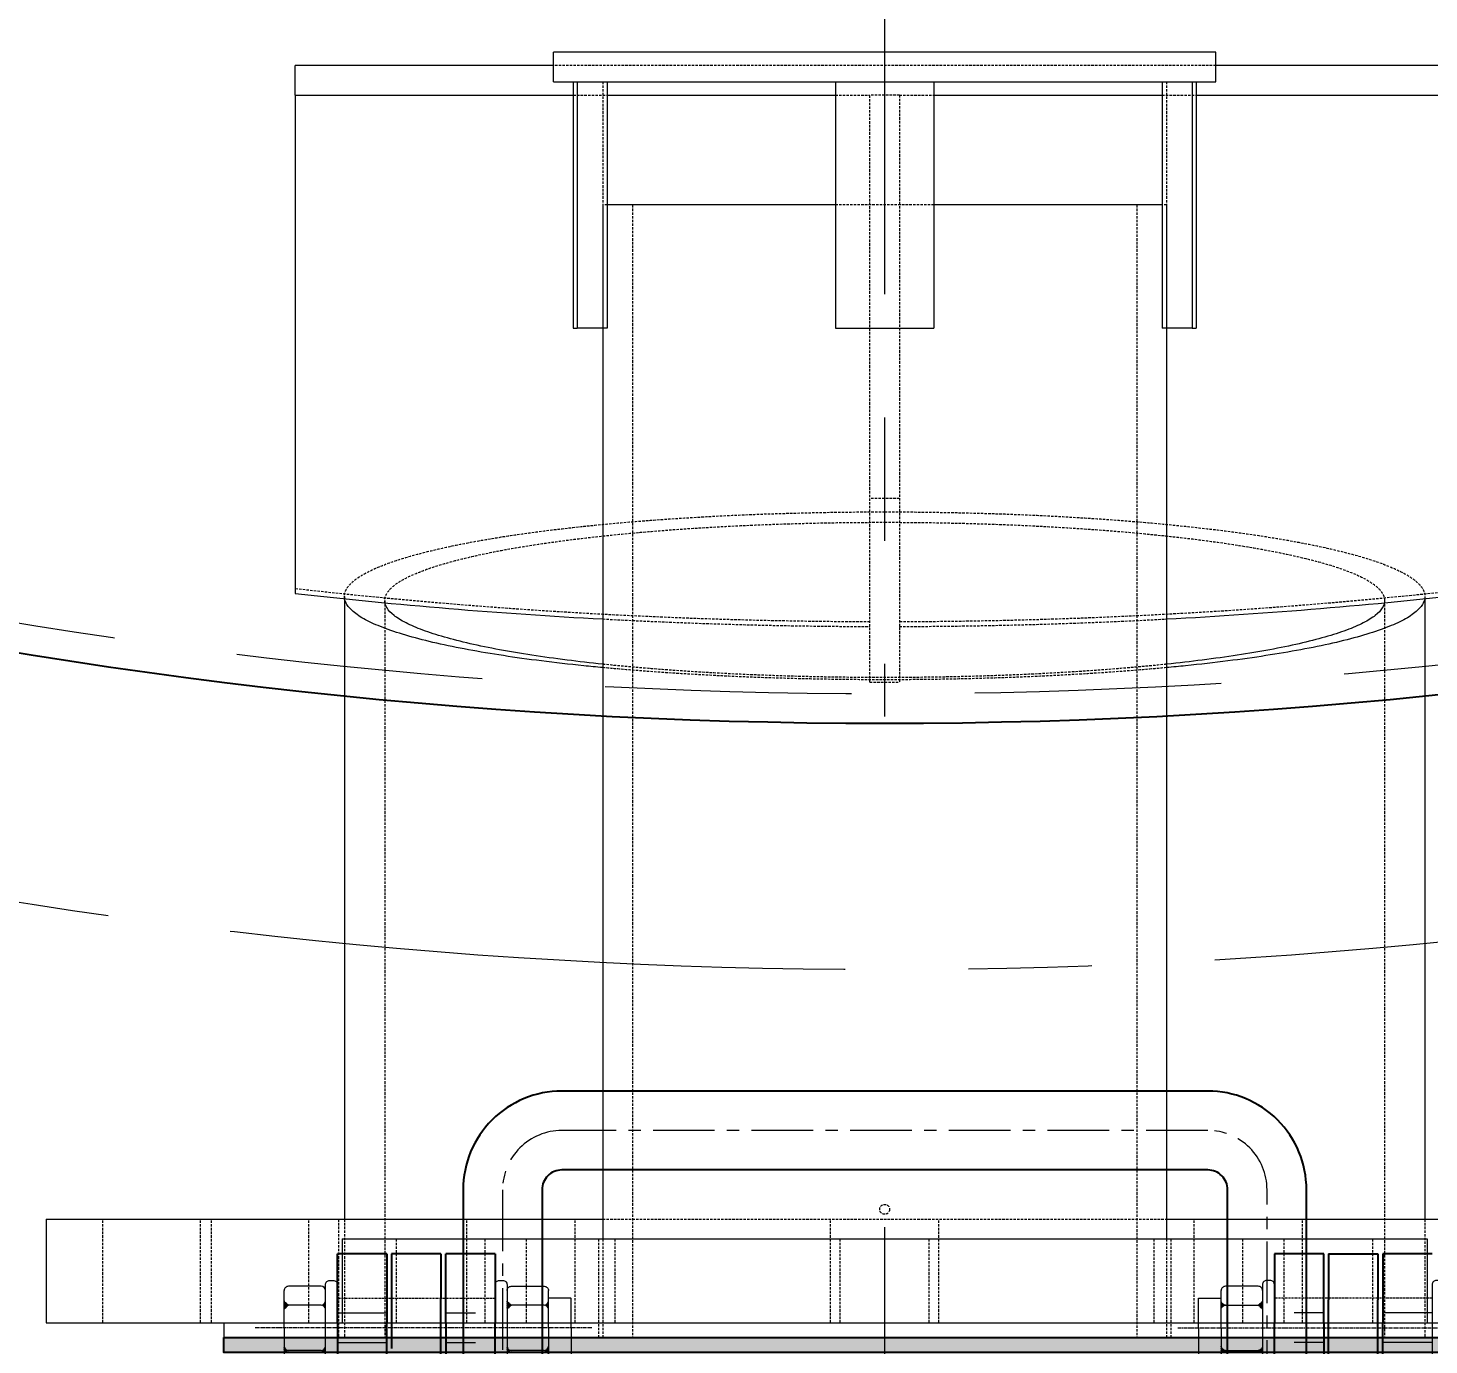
# Model space of a CAD drawing. Header units: millimetres. Extents: x -46397 to 283259, y -8690 to 23983.
# Drawn here: x -34517.1 to -34233, y 3790.8 to 4057.9 of the extents above; entities that cross this region are included whole.
import ezdxf

# ---------------------------------------------------------------- set-up
doc = ezdxf.new("R2010")
doc.units = ezdxf.units.MM
for name, pattern in [('CENTER', [2, 1.25, -0.25, 0.25, -0.25]), ('CENTER2', [1.125, 0.75, -0.125, 0.125, -0.125]), ('HIDDEN2', [0.1875, 0.125, -0.0625]), ('HIDDENX2', [0.75, 0.5, -0.25])]:
    doc.linetypes.add(name, pattern=pattern)
doc.layers.get('Defpoints').update_dxf_attribs({"lineweight": 0})
for name, color, linetype, lineweight in [('AM_8', 1, 'Continuous', 25), ('BOLTS', 7, 'Continuous', 9), ('DUONGCHINH', 7, 'Continuous', 25), ('DUONGTAM', 1, 'CENTER', 0), ('mDƯỜNG TÂM', 8, 'CENTER', 0), ('PHANTOM 2', 8, 'Continuous', 0)]:
    doc.layers.add(name, color=color, linetype=linetype, lineweight=lineweight)
doc.styles.add('GHI CHÚ 1', font='isocp_IV25.ttf', dxfattribs={"width": 0.8})
doc.dimstyles.new('1-30SCALE', dxfattribs={"dimtxt": 75, "dimasz": 75, "dimexe": 37.5, "dimexo": 30, "dimgap": 30, "dimtad": 1, "dimtoh": 1, "dimdec": 0, "dimdsep": 46, "dimtxsty": 'GHI CHÚ 1', "dimcen": 0.09, "dimclrd": 256, "dimclre": 256, "dimclrt": 2, "dimadec": 0, "dimazin": 0, "dimtfac": 1, "dimtdec": 0, "dimtofl": 0, "dimtmove": 0, "dimatfit": 3, "dimfxl": 1, "dimlwd": 0, "dimlwe": 0, "dimarcsym": 0})
pattern_1 = [(165, (-2929.86261, 4673.71054), (-0.028470095, -0.1062518409), [])]
pattern_2 = [(195, (-2929.86261, -4686.91054), (-0.028470095, 0.1062518409), [])]
pattern_3 = [(15, (2929.86261, 4673.71054), (0.028470095, -0.1062518409), [])]
pattern_4 = [(345, (2929.86261, -4686.91054), (0.028470095, 0.1062518409), [])]

# ---------------------------------------------------------------- blocks, each defined once
blk = doc.blocks.new('A$C3d023de0')
at = {"color": 3, "linetype": 'HIDDENX2', "lineweight": 0, "ltscale": 100}
blk.add_lwpolyline([(-600, 454.61), (-600, 404.6, 0.284518), (-488.32, 221.3, 0.238987), (488.32, 221.3, 0.284518), (600, 404.6), (600, 454.61)], format="xyb", dxfattribs=at)
at = {"layer": 'DUONGCHINH', "color": 2, "ltscale": 10}
blk.add_lwpolyline([(-606, 454.61), (-606, 404.62, 0.28449), (-491.03, 215.95, 0.238987), (491.03, 215.95, 0.28449), (606, 404.62), (606, 454.61)], format="xyb", close=True, dxfattribs=at)
at = {"layer": 'DUONGTAM', "ltscale": 100}
blk.add_line((0, 2310.63), (0, 100), dxfattribs=at)
blk = doc.blocks.new('*U93')
at = {"layer": 'BOLTS'}
h = blk.add_hatch(dxfattribs=at)
h.set_pattern_fill('ANSI31', color=8, scale=0.88, angle=30, style=0)
h.set_pattern_definition([(195, (-2929.86261, -4641.71054), (-0.028470095, 0.1062518409), [])])
edge = h.paths.add_edge_path()
edge.add_line((-4.59, 42.03), (-4.6, 42.03))
edge.add_ellipse((-5.45, 41.94), major_axis=(-0.608, -0.608), ratio=1, start_angle=141.1342, end_angle=215.0819)
edge.add_line((-5.3, 42.79), (-5.3, 42.8))
edge.add_line((-5.3, 42.8), (-3.85, 42.8))
edge.add_line((-3.85, 42.8), (-3.85, 42.79))
edge.add_ellipse((-3.73, 41.94), major_axis=(-0.608, -0.608), ratio=1, start_angle=232.9978, end_angle=308.8658)
h = blk.add_hatch(dxfattribs=at)
h.set_pattern_fill('ANSI31', color=8, scale=0.88, angle=30, style=0)
h.set_pattern_definition([(345, (2929.86261, -4641.71054), (0.028470095, 0.1062518409), [])])
edge = h.paths.add_edge_path()
edge.add_line((4.59, 42.03), (4.6, 42.03))
edge.add_ellipse((5.45, 41.94), major_axis=(0.608, -0.608), ratio=1, start_angle=144.9181, end_angle=218.8658, ccw=False)
edge.add_line((5.3, 42.79), (5.3, 42.8))
edge.add_line((5.3, 42.8), (3.85, 42.8))
edge.add_line((3.85, 42.8), (3.85, 42.79))
edge.add_ellipse((3.73, 41.94), major_axis=(0.608, -0.608), ratio=1, start_angle=51.1342, end_angle=127.0022, ccw=False)
h = blk.add_hatch(dxfattribs=at)
h.set_pattern_fill('ANSI31', color=8, scale=0.88, angle=30, style=0)
h.set_pattern_definition([(165, (-2929.86261, 4718.91054), (-0.028470095, -0.1062518409), [])])
edge = h.paths.add_edge_path()
edge.add_line((-4.59, 35.17), (-4.6, 35.17))
edge.add_ellipse((-5.45, 35.26), major_axis=(-0.608, -0.608), ratio=1, start_angle=54.9181, end_angle=128.8658, ccw=False)
edge.add_line((-5.3, 34.41), (-5.3, 34.4))
edge.add_line((-5.3, 34.4), (-3.85, 34.4))
edge.add_line((-3.85, 34.4), (-3.85, 34.41))
edge.add_ellipse((-3.73, 35.26), major_axis=(-0.608, -0.608), ratio=1, start_angle=321.1342, end_angle=397.0022, ccw=False)
h = blk.add_hatch(dxfattribs=at)
h.set_pattern_fill('ANSI31', color=8, scale=0.88, angle=30, style=0)
h.set_pattern_definition([(15, (2929.86261, 4718.91054), (0.028470095, -0.1062518409), [])])
edge = h.paths.add_edge_path()
edge.add_line((4.59, 35.17), (4.6, 35.17))
edge.add_ellipse((5.45, 35.26), major_axis=(0.608, -0.608), ratio=1, start_angle=231.1342, end_angle=305.0819)
edge.add_line((5.3, 34.41), (5.3, 34.4))
edge.add_line((5.3, 34.4), (3.85, 34.4))
edge.add_line((3.85, 34.4), (3.85, 34.41))
edge.add_ellipse((3.73, 35.26), major_axis=(0.608, -0.608), ratio=1, start_angle=-37.0022, end_angle=38.8658)
h = blk.add_hatch(dxfattribs=at)
h.set_pattern_fill('ANSI31', color=8, scale=0.88, angle=30, style=0)
h.set_pattern_definition(pattern_2)
edge = h.paths.add_edge_path()
edge.add_line((-4.59, -3.17), (-4.6, -3.17))
edge.add_ellipse((-5.45, -3.26), major_axis=(-0.608, -0.608), ratio=1, start_angle=141.1342, end_angle=215.0819)
edge.add_line((-5.3, -2.41), (-5.3, -2.4))
edge.add_line((-5.3, -2.4), (-3.85, -2.4))
edge.add_line((-3.85, -2.4), (-3.85, -2.41))
edge.add_ellipse((-3.73, -3.26), major_axis=(-0.608, -0.608), ratio=1, start_angle=232.9978, end_angle=308.8658)
h = blk.add_hatch(dxfattribs=at)
h.set_pattern_fill('ANSI31', color=8, scale=0.88, angle=30, style=0)
h.set_pattern_definition(pattern_4)
edge = h.paths.add_edge_path()
edge.add_line((4.59, -3.17), (4.6, -3.17))
edge.add_ellipse((5.45, -3.26), major_axis=(0.608, -0.608), ratio=1, start_angle=144.9181, end_angle=218.8658, ccw=False)
edge.add_line((5.3, -2.41), (5.3, -2.4))
edge.add_line((5.3, -2.4), (3.85, -2.4))
edge.add_line((3.85, -2.4), (3.85, -2.41))
edge.add_ellipse((3.73, -3.26), major_axis=(0.608, -0.608), ratio=1, start_angle=51.1342, end_angle=127.0022, ccw=False)
h = blk.add_hatch(dxfattribs=at)
h.set_pattern_fill('ANSI31', color=8, scale=0.88, angle=30, style=0)
h.set_pattern_definition(pattern_1)
edge = h.paths.add_edge_path()
edge.add_line((-4.59, -10.03), (-4.6, -10.03))
edge.add_ellipse((-5.45, -9.94), major_axis=(-0.608, -0.608), ratio=1, start_angle=54.9181, end_angle=128.8658, ccw=False)
edge.add_line((-5.3, -10.79), (-5.3, -10.8))
edge.add_line((-5.3, -10.8), (-3.85, -10.8))
edge.add_line((-3.85, -10.8), (-3.85, -10.79))
edge.add_ellipse((-3.73, -9.94), major_axis=(-0.608, -0.608), ratio=1, start_angle=321.1342, end_angle=397.0022, ccw=False)
h = blk.add_hatch(dxfattribs=at)
h.set_pattern_fill('ANSI31', color=8, scale=0.88, angle=30, style=0)
h.set_pattern_definition(pattern_3)
edge = h.paths.add_edge_path()
edge.add_line((4.59, -10.03), (4.6, -10.03))
edge.add_ellipse((5.45, -9.94), major_axis=(0.608, -0.608), ratio=1, start_angle=231.1342, end_angle=305.0819)
edge.add_line((5.3, -10.79), (5.3, -10.8))
edge.add_line((5.3, -10.8), (3.85, -10.8))
edge.add_line((3.85, -10.8), (3.85, -10.79))
edge.add_ellipse((3.73, -9.94), major_axis=(0.608, -0.608), ratio=1, start_angle=-37.0022, end_angle=38.8658)
at = {"layer": 'BOLTS', "color": 8, "linetype": 'CENTER2'}
blk.add_line((0, 51.57), (0, -16.77), dxfattribs=at)
at = {"layer": 'BOLTS', "color": 8}
for p, q in [((0, 42.8), (-7.54, 42.8)), ((0, 42.8), (7.54, 42.8)), ((-4.59, 41.94), (-4.59, 35.26)), ((4.59, 41.94), (4.59, 35.26)), ((-8.4, -3.26), (-8.4, -9.94)), ((-4.59, -3.26), (-4.59, -9.94)), ((4.59, -3.26), (4.59, -9.94)), ((8.4, -3.26), (8.4, -9.94)), ((0, -10.8), (-7.54, -10.8)), ((0, -10.8), (7.54, -10.8))]:
    blk.add_line(p, q, dxfattribs=at)
at = {"layer": 'BOLTS', "color": 3, "linetype": 'HIDDEN2'}
for p, q in [((-6, 0), (-6, 32)), ((6, 0), (6, 32))]:
    blk.add_line(p, q, dxfattribs=at)
at = {"layer": 'BOLTS', "color": 3}
for points in [[(0, 47.4), (-5.88, 47.4, 0.414214), (-6, 47.28), (-6, 42.8)], [(0, 47.4), (5.88, 47.4, -0.414214), (6, 47.28), (6, 42.8)]]:
    blk.add_lwpolyline(points, format="xyb", dxfattribs=at)
at = {"layer": 'BOLTS', "color": 8}
for points in [[(-7.54, 34.4, -0.414214), (-8.4, 35.26), (-8.4, 41.94, -0.414214), (-7.54, 42.8)], [(7.54, 34.4, 0.414214), (8.4, 35.26), (8.4, 41.94, 0.414214), (7.54, 42.8)]]:
    blk.add_lwpolyline(points, format="xyb", dxfattribs=at)
at = {"layer": 'BOLTS', "color": 3}
for points in [[(0, 32), (-8.74, 32, -0.414214), (-9.6, 32.86), (-9.6, 33.54, -0.414214), (-8.74, 34.4), (0, 34.4), (8.74, 34.4, -0.414214), (9.6, 33.54), (9.6, 32.86, -0.414214), (8.74, 32)], [(0, -2.4), (-8.74, -2.4, -0.414214), (-9.6, -1.54), (-9.6, -0.86, -0.414214), (-8.74, 0), (0, 0), (8.74, 0, -0.414214), (9.6, -0.86), (9.6, -1.54, -0.414214), (8.74, -2.4)]]:
    blk.add_lwpolyline(points, format="xyb", close=True, dxfattribs=at)
at = {"layer": 'BOLTS', "color": 8}
blk.add_lwpolyline([(-7.54, 34.4), (0, 34.4)], dxfattribs=at)
for centre, start, end in [((-5.45, 41.94), 360, 90), ((-5.45, 41.94), 360, 90), ((-3.73, 41.94), 90, 180), ((-3.73, 41.94), 90, 180), ((3.73, 41.94), 360, 90), ((3.73, 41.94), 360, 90), ((5.45, 41.94), 90, 180), ((5.45, 41.94), 90, 180), ((-5.45, 35.26), 270, 0), ((-3.73, 35.26), 180, 270), ((3.73, 35.26), 270, 0), ((5.45, 35.26), 180, 270), ((-7.54, -3.26), 90, 180), ((-5.45, -3.26), 360, 90), ((-5.45, -3.26), 360, 90), ((-3.73, -3.26), 90, 180), ((-3.73, -3.26), 90, 180), ((3.73, -3.26), 360, 90), ((3.73, -3.26), 360, 90), ((5.45, -3.26), 90, 180), ((5.45, -3.26), 90, 180), ((7.54, -3.26), 360, 90), ((-7.54, -9.94), 180, 270), ((-5.45, -9.94), 270, 0), ((-3.73, -9.94), 180, 270), ((3.73, -9.94), 270, 0), ((5.45, -9.94), 180, 270), ((7.54, -9.94), 270, 0)]:
    blk.add_arc(centre, 0.859, start, end, dxfattribs=at)
blk = doc.blocks.new('*U94')
at = {"layer": 'BOLTS'}
h = blk.add_hatch(dxfattribs=at)
h.set_pattern_fill('ANSI31', color=8, scale=0.88, angle=30, style=0)
h.set_pattern_definition([(195, (-2929.86261, -4641.71054), (-0.028470095, 0.1062518409), [])])
edge = h.paths.add_edge_path()
edge.add_line((-4.59, 42.03), (-4.6, 42.03))
edge.add_ellipse((-5.45, 41.94), major_axis=(-0.608, -0.608), ratio=1, start_angle=141.1342, end_angle=215.0819)
edge.add_line((-5.3, 42.79), (-5.3, 42.8))
edge.add_line((-5.3, 42.8), (-3.85, 42.8))
edge.add_line((-3.85, 42.8), (-3.85, 42.79))
edge.add_ellipse((-3.73, 41.94), major_axis=(-0.608, -0.608), ratio=1, start_angle=232.9978, end_angle=308.8658)
h = blk.add_hatch(dxfattribs=at)
h.set_pattern_fill('ANSI31', color=8, scale=0.88, angle=30, style=0)
h.set_pattern_definition([(345, (2929.86261, -4641.71054), (0.028470095, 0.1062518409), [])])
edge = h.paths.add_edge_path()
edge.add_line((4.59, 42.03), (4.6, 42.03))
edge.add_ellipse((5.45, 41.94), major_axis=(0.608, -0.608), ratio=1, start_angle=144.9181, end_angle=218.8658, ccw=False)
edge.add_line((5.3, 42.79), (5.3, 42.8))
edge.add_line((5.3, 42.8), (3.85, 42.8))
edge.add_line((3.85, 42.8), (3.85, 42.79))
edge.add_ellipse((3.73, 41.94), major_axis=(0.608, -0.608), ratio=1, start_angle=51.1342, end_angle=127.0022, ccw=False)
h = blk.add_hatch(dxfattribs=at)
h.set_pattern_fill('ANSI31', color=8, scale=0.88, angle=30, style=0)
h.set_pattern_definition([(165, (-2929.86261, 4718.91054), (-0.028470095, -0.1062518409), [])])
edge = h.paths.add_edge_path()
edge.add_line((-4.59, 35.17), (-4.6, 35.17))
edge.add_ellipse((-5.45, 35.26), major_axis=(-0.608, -0.608), ratio=1, start_angle=54.9181, end_angle=128.8658, ccw=False)
edge.add_line((-5.3, 34.41), (-5.3, 34.4))
edge.add_line((-5.3, 34.4), (-3.85, 34.4))
edge.add_line((-3.85, 34.4), (-3.85, 34.41))
edge.add_ellipse((-3.73, 35.26), major_axis=(-0.608, -0.608), ratio=1, start_angle=321.1342, end_angle=397.0022, ccw=False)
h = blk.add_hatch(dxfattribs=at)
h.set_pattern_fill('ANSI31', color=8, scale=0.88, angle=30, style=0)
h.set_pattern_definition([(15, (2929.86261, 4718.91054), (0.028470095, -0.1062518409), [])])
edge = h.paths.add_edge_path()
edge.add_line((4.59, 35.17), (4.6, 35.17))
edge.add_ellipse((5.45, 35.26), major_axis=(0.608, -0.608), ratio=1, start_angle=231.1342, end_angle=305.0819)
edge.add_line((5.3, 34.41), (5.3, 34.4))
edge.add_line((5.3, 34.4), (3.85, 34.4))
edge.add_line((3.85, 34.4), (3.85, 34.41))
edge.add_ellipse((3.73, 35.26), major_axis=(0.608, -0.608), ratio=1, start_angle=-37.0022, end_angle=38.8658)
h = blk.add_hatch(dxfattribs=at)
h.set_pattern_fill('ANSI31', color=8, scale=0.88, angle=30, style=0)
h.set_pattern_definition(pattern_2)
edge = h.paths.add_edge_path()
edge.add_line((-4.59, -3.17), (-4.6, -3.17))
edge.add_ellipse((-5.45, -3.26), major_axis=(-0.608, -0.608), ratio=1, start_angle=141.1342, end_angle=215.0819)
edge.add_line((-5.3, -2.41), (-5.3, -2.4))
edge.add_line((-5.3, -2.4), (-3.85, -2.4))
edge.add_line((-3.85, -2.4), (-3.85, -2.41))
edge.add_ellipse((-3.73, -3.26), major_axis=(-0.608, -0.608), ratio=1, start_angle=232.9978, end_angle=308.8658)
h = blk.add_hatch(dxfattribs=at)
h.set_pattern_fill('ANSI31', color=8, scale=0.88, angle=30, style=0)
h.set_pattern_definition(pattern_4)
edge = h.paths.add_edge_path()
edge.add_line((4.59, -3.17), (4.6, -3.17))
edge.add_ellipse((5.45, -3.26), major_axis=(0.608, -0.608), ratio=1, start_angle=144.9181, end_angle=218.8658, ccw=False)
edge.add_line((5.3, -2.41), (5.3, -2.4))
edge.add_line((5.3, -2.4), (3.85, -2.4))
edge.add_line((3.85, -2.4), (3.85, -2.41))
edge.add_ellipse((3.73, -3.26), major_axis=(0.608, -0.608), ratio=1, start_angle=51.1342, end_angle=127.0022, ccw=False)
h = blk.add_hatch(dxfattribs=at)
h.set_pattern_fill('ANSI31', color=8, scale=0.88, angle=30, style=0)
h.set_pattern_definition(pattern_1)
edge = h.paths.add_edge_path()
edge.add_line((-4.59, -10.03), (-4.6, -10.03))
edge.add_ellipse((-5.45, -9.94), major_axis=(-0.608, -0.608), ratio=1, start_angle=54.9181, end_angle=128.8658, ccw=False)
edge.add_line((-5.3, -10.79), (-5.3, -10.8))
edge.add_line((-5.3, -10.8), (-3.85, -10.8))
edge.add_line((-3.85, -10.8), (-3.85, -10.79))
edge.add_ellipse((-3.73, -9.94), major_axis=(-0.608, -0.608), ratio=1, start_angle=321.1342, end_angle=397.0022, ccw=False)
h = blk.add_hatch(dxfattribs=at)
h.set_pattern_fill('ANSI31', color=8, scale=0.88, angle=30, style=0)
h.set_pattern_definition(pattern_3)
edge = h.paths.add_edge_path()
edge.add_line((4.59, -10.03), (4.6, -10.03))
edge.add_ellipse((5.45, -9.94), major_axis=(0.608, -0.608), ratio=1, start_angle=231.1342, end_angle=305.0819)
edge.add_line((5.3, -10.79), (5.3, -10.8))
edge.add_line((5.3, -10.8), (3.85, -10.8))
edge.add_line((3.85, -10.8), (3.85, -10.79))
edge.add_ellipse((3.73, -9.94), major_axis=(0.608, -0.608), ratio=1, start_angle=-37.0022, end_angle=38.8658)
at = {"layer": 'BOLTS', "color": 8, "linetype": 'CENTER2'}
blk.add_line((0, 51.57), (0, -16.77), dxfattribs=at)
at = {"layer": 'BOLTS', "color": 8}
for p, q in [((0, 42.8), (-7.54, 42.8)), ((0, 42.8), (7.54, 42.8)), ((-4.59, 41.94), (-4.59, 35.26)), ((4.59, 41.94), (4.59, 35.26)), ((-8.4, -3.26), (-8.4, -9.94)), ((-4.59, -3.26), (-4.59, -9.94)), ((4.59, -3.26), (4.59, -9.94)), ((8.4, -3.26), (8.4, -9.94)), ((0, -10.8), (-7.54, -10.8)), ((0, -10.8), (7.54, -10.8))]:
    blk.add_line(p, q, dxfattribs=at)
at = {"layer": 'BOLTS', "color": 3, "linetype": 'HIDDEN2'}
for p, q in [((-6, 0), (-6, 32)), ((6, 0), (6, 32))]:
    blk.add_line(p, q, dxfattribs=at)
at = {"layer": 'BOLTS', "color": 3}
for points in [[(0, 47.4), (-5.88, 47.4, 0.414214), (-6, 47.28), (-6, 42.8)], [(0, 47.4), (5.88, 47.4, -0.414214), (6, 47.28), (6, 42.8)]]:
    blk.add_lwpolyline(points, format="xyb", dxfattribs=at)
at = {"layer": 'BOLTS', "color": 8}
for points in [[(-7.54, 34.4, -0.414214), (-8.4, 35.26), (-8.4, 41.94, -0.414214), (-7.54, 42.8)], [(7.54, 34.4, 0.414214), (8.4, 35.26), (8.4, 41.94, 0.414214), (7.54, 42.8)]]:
    blk.add_lwpolyline(points, format="xyb", dxfattribs=at)
at = {"layer": 'BOLTS', "color": 3}
for points in [[(0, 32), (-8.74, 32, -0.414214), (-9.6, 32.86), (-9.6, 33.54, -0.414214), (-8.74, 34.4), (0, 34.4), (8.74, 34.4, -0.414214), (9.6, 33.54), (9.6, 32.86, -0.414214), (8.74, 32)], [(0, -2.4), (-8.74, -2.4, -0.414214), (-9.6, -1.54), (-9.6, -0.86, -0.414214), (-8.74, 0), (0, 0), (8.74, 0, -0.414214), (9.6, -0.86), (9.6, -1.54, -0.414214), (8.74, -2.4)]]:
    blk.add_lwpolyline(points, format="xyb", close=True, dxfattribs=at)
at = {"layer": 'BOLTS', "color": 8}
blk.add_lwpolyline([(-7.54, 34.4), (0, 34.4)], dxfattribs=at)
for centre, start, end in [((-5.45, 41.94), 360, 90), ((-5.45, 41.94), 360, 90), ((-3.73, 41.94), 90, 180), ((-3.73, 41.94), 90, 180), ((3.73, 41.94), 360, 90), ((3.73, 41.94), 360, 90), ((5.45, 41.94), 90, 180), ((5.45, 41.94), 90, 180), ((-5.45, 35.26), 270, 0), ((-3.73, 35.26), 180, 270), ((3.73, 35.26), 270, 0), ((5.45, 35.26), 180, 270), ((-7.54, -3.26), 90, 180), ((-5.45, -3.26), 360, 90), ((-5.45, -3.26), 360, 90), ((-3.73, -3.26), 90, 180), ((-3.73, -3.26), 90, 180), ((3.73, -3.26), 360, 90), ((3.73, -3.26), 360, 90), ((5.45, -3.26), 90, 180), ((5.45, -3.26), 90, 180), ((7.54, -3.26), 360, 90), ((-7.54, -9.94), 180, 270), ((-5.45, -9.94), 270, 0), ((-3.73, -9.94), 180, 270), ((3.73, -9.94), 270, 0), ((5.45, -9.94), 180, 270), ((7.54, -9.94), 270, 0)]:
    blk.add_arc(centre, 0.859, start, end, dxfattribs=at)
blk = doc.blocks.new('MH1-3')
at = {"color": 251, "linetype": 'Continuous', "lineweight": 0, "extrusion": (0, 1, 0)}
for p, q in [((-111, 333.12), (-101, 333.12)), ((-89, 333.12), (-83, 333.12)), ((89, 333.12), (83, 333.12)), ((111, 333.12), (101, 333.12)), ((-111, 327.12), (-101, 327.12)), ((-89, 327.12), (-83, 327.12)), ((89, 327.12), (83, 327.12)), ((111, 327.12), (101, 327.12))]:
    blk.add_line(p, q, dxfattribs=at)
at = {"layer": 'DUONGCHINH', "extrusion": (0, 1, 0)}
for p, q in [((-111, 331.12), (-111, 345.12)), ((-101, 345.12), (-111, 345.12)), ((-101, 345.12), (-101, 331.12)), ((-90, 345.12), (-100, 345.12)), ((-100, 345.12), (-100, 325.88)), ((-90, 345.12), (-90, 336.12)), ((-89, 331.12), (-89, 345.12)), ((-79, 345.12), (-89, 345.12)), ((-79, 345.12), (-79, 331.12)), ((79, 345.12), (79, 331.12)), ((89, 345.12), (79, 345.12)), ((89, 331.12), (89, 345.12)), ((90, 345.12), (90, 335.79)), ((90, 345.12), (100, 345.12)), ((100, 345.12), (100, 335.79)), ((101, 345.12), (101, 331.12)), ((111, 345.12), (101, 345.12)), ((-90, 324.12), (-90, 336.12)), ((90, 323.88), (90, 335.79)), ((100, 323.88), (100, 335.79)), ((-111, 331.12), (-111, 191.99)), ((-101, 191.99), (-101, 331.12)), ((-89, 331.12), (-89, 191.99)), ((-79, 191.99), (-79, 331.12)), ((79, 191.99), (79, 331.12)), ((89, 331.12), (89, 191.99)), ((101, 191.99), (101, 331.12))]:
    blk.add_line(p, q, dxfattribs=at)
at = {"layer": 'DUONGCHINH'}
for points in [[(85.5, 315.12), (85.5, 358.12, 0.414214), (65.5, 378.12), (-65.5, 378.12, 0.414214), (-85.5, 358.12), (-85.5, 315.12)], [(69.5, 315.12), (69.5, 358.12, 0.414214), (65.5, 362.12), (-65.5, 362.12, 0.414214), (-69.5, 358.12), (-69.5, 315.12)]]:
    blk.add_lwpolyline(points, format="xyb", dxfattribs=at)
at = {"layer": 'mDƯỜNG TÂM', "color": 8, "ltscale": 50}
blk.add_line((0, -11.97), (0, 356.56), dxfattribs=at)
at = {"layer": 'mDƯỜNG TÂM', "ltscale": 10}
blk.add_lwpolyline([(77.5, 315.12), (77.5, 358.12, 0.414214), (65.5, 370.12), (-65.5, 370.12, 0.414214), (-77.5, 358.12), (-77.5, 315.12)], format="xyb", dxfattribs=at)
at = {"color": 251, "lineweight": 0, "rotation": 270}
blk.add_blockref('*U93', (-111, 330.12), dxfattribs=at)
at = {"color": 251, "lineweight": 0, "xscale": -1.000000000000001, "rotation": 90}
blk.add_blockref('*U94', (111, 330.12), dxfattribs=at)
blk = doc.blocks.new('*D1877')
at = {"layer": 'Defpoints', "color": 0, "transparency": 16777216}
for p in [(-35564.39, 6278.52), (-34395.6, 6278.52, -1.5), (-34953.47, 3741.29, -1.5)]:
    blk.add_point(p, dxfattribs=at)
at = {"layer": 'PHANTOM 2', "linetype": 'Continuous', "lineweight": 0, "transparency": 16777216}
for p, q in [((-34425.6, 6278.52), (-35594.39, 6278.52)), ((-35564.39, 3831.29), (-35564.39, 6188.52)), ((-34983.47, 3741.29), (-35594.39, 3741.29))]:
    blk.add_line(p, q, dxfattribs=at)
at = {"layer": 'PHANTOM 2', "transparency": 16777216}
for points in [[(-35579.39, 6188.52), (-35549.39, 6188.52), (-35564.39, 6278.52)], [(-35579.39, 3831.29), (-35549.39, 3831.29), (-35564.39, 3741.29)]]:
    blk.add_solid(points, dxfattribs=at)
at = {"layer": 'PHANTOM 2', "color": 2, "transparency": 16777216, "insert": (-35643.75, 5009.9), "char_height": 95, "attachment_point": 5, "rotation": 90, "style": 'GHI CHÚ 1'}
blk.add_mtext('2537', dxfattribs=at)

msp = doc.modelspace()

# ---------------------------------------------------------------- hatches: boundary and pattern name
at = {"layer": 'AM_8'}
msp.add_hatch(color=4, dxfattribs=at).paths.add_polyline_path([(-34209.36, 3792.29), (-34477.36, 3792.29), (-34477.36, 3789.29), (-34209.36, 3789.29)])

# ---------------------------------------------------------------- linework, layer by layer
at = {"color": 2, "linetype": 'Continuous', "lineweight": 0, "extrusion": (0, 1, 0)}
for p, q in [((-34276.21, 4053.02, -1.5), (-34410.51, 4053.02, -1.5)), ((-34410.51, 4047.02, -1.5), (-34410.51, 4053.02, -1.5)), ((-34276.21, 4047.02, -1.5), (-34276.21, 4053.02, -1.5)), ((-34410.51, 4050.3, -1.5), (-34462.91, 4050.3, -1.5)), ((-34462.91, 4044.3, -1.5), (-34462.91, 4050.3, -1.5)), ((-34223.81, 4050.3, -1.5), (-34276.21, 4050.3, -1.5)), ((-34410.51, 4047.02, -1.5), (-34276.21, 4047.02, -1.5)), ((-34406.51, 4047.02, -1.5), (-34406.51, 3997.02, -1.5)), ((-34405.72, 4047.02, -1.5), (-34405.72, 3997.02, -1.5)), ((-34399.63, 4047.02, -1.5), (-34399.63, 3997.02, -1.5)), ((-34353.36, 4047.02, -1.5), (-34353.36, 3997.02, -1.5)), ((-34333.36, 4047.02, -1.5), (-34333.36, 3997.02, -1.5)), ((-34287.09, 4047.02, -1.5), (-34287.09, 3997.02, -1.5)), ((-34281.01, 4047.02, -1.5), (-34281.01, 3997.02, -1.5)), ((-34280.21, 4047.02, -1.5), (-34280.21, 3997.02, -1.5)), ((-34462.87, 4044.3, -1.5), (-34462.91, 4044.3, -1.5)), ((-34462.91, 4044.3, -1.5), (-34462.91, 3943.22, -1.5)), ((-34462.87, 4044.3, -1.5), (-34462.87, 4044.3, -1.5)), ((-34462.87, 4044.3, -1.5), (-34406.51, 4044.3, -1.5)), ((-34399.63, 4044.3, -1.5), (-34353.36, 4044.3, -1.5)), ((-34333.36, 4044.3, -1.5), (-34287.09, 4044.3, -1.5)), ((-34280.21, 4044.3, -1.5), (-34223.85, 4044.3, -1.5)), ((-34353.36, 4022.02, -1.5), (-34399.63, 4022.02, -1.5)), ((-34287.09, 4022.02, -1.5), (-34333.36, 4022.02, -1.5)), ((-34406.51, 3997.02, -1.5), (-34405.72, 3997.02, -1.5)), ((-34399.63, 3997.02, -1.5), (-34405.72, 3997.02, -1.5)), ((-34400.51, 3997.02, -1.5), (-34400.51, 3812.29, -1.5)), ((-34353.36, 3997.02, -1.5), (-34333.36, 3997.02, -1.5)), ((-34281.01, 3997.02, -1.5), (-34287.09, 3997.02, -1.5)), ((-34286.21, 3997.02, -1.5), (-34286.21, 3812.29, -1.5)), ((-34281.01, 3997.02, -1.5), (-34280.21, 3997.02, -1.5)), ((-34452.91, 3942.14, -1.5), (-34452.91, 3816.29, -1.5)), ((-34233.81, 3942.14, -1.5), (-34233.81, 3816.29, -1.5)), ((-34513.36, 3816.29, -1.5), (-34400.51, 3816.29, -1.5)), ((-34513.36, 3816.29, -1.5), (-34513.36, 3795.29, -1.5)), ((-34286.21, 3816.29, -1.5), (-34173.36, 3816.29, -1.5)), ((-34453.36, 3812.29, -1.5), (-34233.36, 3812.29, -1.5)), ((-34453.36, 3812.29, -1.5), (-34453.36, 3795.29, -1.5)), ((-34233.36, 3812.29, -1.5), (-34233.36, 3795.29, -1.5)), ((-34513.36, 3795.29, -1.5), (-34453.36, 3795.29, -1.5)), ((-34477.36, 3795.29, -1.5), (-34477.36, 3792.29, -1.5)), ((-34453.36, 3795.29, -1.5), (-34233.36, 3795.29, -1.5)), ((-34422.36, 3795.29, -1.5), (-34422.36, 3792.29, -1.5)), ((-34264.36, 3795.29, -1.5), (-34264.36, 3792.29, -1.5)), ((-34233.36, 3795.29, -1.5), (-34173.36, 3795.29, -1.5)), ((-34477.36, 3792.29, -1.5), (-34422.36, 3792.29, -1.5)), ((-34422.36, 3792.29, -1.5), (-34264.36, 3792.29, -1.5)), ((-34264.36, 3792.29, -1.5), (-34209.36, 3792.29, -1.5))]:
    msp.add_line(p, q, dxfattribs=at)
at = {"color": 1, "linetype": 'HIDDENX2', "lineweight": 0, "extrusion": (0, 1, 0)}
for p, q in [((-34276.21, 4050.3, -1.5), (-34410.51, 4050.3, -1.5)), ((-34400.51, 4047.02, -1.5), (-34400.51, 3997.02, -1.5)), ((-34286.21, 4047.02, -1.5), (-34286.21, 3997.02, -1.5)), ((-34406.51, 4044.3, -1.5), (-34399.63, 4044.3, -1.5)), ((-34353.36, 4044.3, -1.5), (-34346.36, 4044.3, -1.5)), ((-34346.36, 3925.25, -1.5), (-34346.36, 4044.3, -1.5)), ((-34343.36, 4044.3, -1.5), (-34346.36, 4044.3, -1.5)), ((-34340.36, 4044.3, -1.5), (-34343.36, 4044.3, -1.5)), ((-34340.36, 4044.3, -1.5), (-34340.36, 3925.25, -1.5)), ((-34340.36, 4044.3, -1.5), (-34333.36, 4044.3, -1.5)), ((-34287.09, 4044.3, -1.5), (-34280.21, 4044.3, -1.5)), ((-34399.63, 4022.02, -1.5), (-34400.51, 4022.02, -1.5)), ((-34400.51, 4022.02, -1.5), (-34400.51, 3997.02, -1.5)), ((-34394.49, 4022.02, -1.5), (-34394.49, 3792.29, -1.5)), ((-34333.36, 4022.02, -1.5), (-34353.36, 4022.02, -1.5)), ((-34292.23, 4022.02, -1.5), (-34292.23, 3792.29, -1.5)), ((-34286.21, 4022.02, -1.5), (-34287.09, 4022.02, -1.5)), ((-34286.21, 4022.02, -1.5), (-34286.21, 3997.02, -1.5)), ((-34452.91, 3942.6, -1.5), (-34452.91, 3942.14, -1.5)), ((-34444.73, 3941.79, -1.5), (-34444.73, 3792.29, -1.5)), ((-34241.99, 3941.79, -1.5), (-34241.99, 3792.29, -1.5)), ((-34233.81, 3942.6, -1.5), (-34233.81, 3942.14, -1.5)), ((-34501.86, 3795.29, -1.5), (-34501.86, 3816.29, -1.5)), ((-34482.1, 3795.29, -1.5), (-34482.1, 3816.29, -1.5)), ((-34479.86, 3795.29, -1.5), (-34479.86, 3816.29, -1.5)), ((-34460.1, 3795.29, -1.5), (-34460.1, 3816.29, -1.5)), ((-34454.11, 3816.29, -1.5), (-34454.11, 3792.29, -1.5)), ((-34452.91, 3816.29, -1.5), (-34452.91, 3792.29, -1.5)), ((-34428.11, 3795.29, -1.5), (-34428.11, 3816.29, -1.5)), ((-34406.11, 3795.29, -1.5), (-34406.11, 3816.29, -1.5)), ((-34400.51, 3816.29, -1.5), (-34286.21, 3816.29, -1.5)), ((-34354.36, 3795.29, -1.5), (-34354.36, 3816.29, -1.5)), ((-34332.36, 3795.29, -1.5), (-34332.36, 3816.29, -1.5)), ((-34280.61, 3795.29, -1.5), (-34280.61, 3816.29, -1.5)), ((-34258.61, 3795.29, -1.5), (-34258.61, 3816.29, -1.5)), ((-34233.81, 3816.29, -1.5), (-34233.81, 3792.29, -1.5)), ((-34442.36, 3795.29, -1.5), (-34442.36, 3812.29, -1.5)), ((-34424.36, 3795.29, -1.5), (-34424.36, 3812.29, -1.5)), ((-34416, 3795.29, -1.5), (-34416, 3812.29, -1.5)), ((-34401.36, 3812.29, -1.5), (-34401.36, 3792.29, -1.5)), ((-34400.51, 3812.29, -1.5), (-34400.51, 3792.29, -1.5)), ((-34398, 3795.29, -1.5), (-34398, 3812.29, -1.5)), ((-34352.36, 3795.29, -1.5), (-34352.36, 3812.29, -1.5)), ((-34334.36, 3795.29, -1.5), (-34334.36, 3812.29, -1.5)), ((-34288.72, 3795.29, -1.5), (-34288.72, 3812.29, -1.5)), ((-34286.21, 3812.29, -1.5), (-34286.21, 3792.29, -1.5)), ((-34285.36, 3812.29, -1.5), (-34285.36, 3792.29, -1.5)), ((-34270.72, 3795.29, -1.5), (-34270.72, 3812.29, -1.5)), ((-34262.36, 3795.29, -1.5), (-34262.36, 3812.29, -1.5)), ((-34244.36, 3795.29, -1.5), (-34244.36, 3812.29, -1.5))]:
    msp.add_line(p, q, dxfattribs=at)
at = {"color": 4, "elevation": -1.5}
msp.add_lwpolyline([(-34477.36, 3792.29), (-34209.36, 3792.29), (-34209.36, 3789.29), (-34477.36, 3789.29)], close=True, dxfattribs=at)
at = {"color": 1, "linetype": 'HIDDENX2', "lineweight": 0, "extrusion": (0, 0, -1)}
for radius, start, end in [(1041.84, 269.83502, 270.16498), (1066.85, 270.16112, 276.43399), (1066.85, 263.56601, 269.83888)]:
    msp.add_arc((34343.36, 5004.29, 1.5), radius, start, end, dxfattribs=at)
at = {"color": 2, "linetype": 'Continuous', "lineweight": 0}
for start, end in [(263.57162, 266.93194), (273.06806, 276.42838)]:
    msp.add_arc((-34343.36, 5004.29, -1.5), 1067.78, start, end, dxfattribs=at)
at = {"color": 1, "linetype": 'HIDDENX2', "lineweight": 0}
for radius, start, end in [(1067.78, 266.93194, 269.83902), (1067.78, 270.16098, 273.06806), (1079.04, 269.8407, 270.1593)]:
    msp.add_arc((-34343.36, 5004.29, -1.5), radius, start, end, dxfattribs=at)
msp.add_ellipse((-34343.36, 3818.29, -1.5), major_axis=(1, 0), ratio=1, dxfattribs=at)
msp.add_ellipse((-34343.36, 3818.29, -1.5), major_axis=(1, 0), ratio=1, dxfattribs=at)
for points, knots in [([(-34452.87, 3942.14, -1.5), (-34452.9, 3942.29, -1.5), (-34452.91, 3942.45, -1.5), (-34452.91, 3943.14, -1.5), (-34452.75, 3943.68, -1.5), (-34452.07, 3944.78, -1.5), (-34451.56, 3945.33, -1.5), (-34450.17, 3946.44, -1.5), (-34449.29, 3946.99, -1.5), (-34447.18, 3948.08, -1.5), (-34445.95, 3948.62, -1.5), (-34443.14, 3949.68, -1.5), (-34441.57, 3950.2, -1.5), (-34438.1, 3951.2, -1.5), (-34436.22, 3951.69, -1.5), (-34432.17, 3952.63, -1.5), (-34430.01, 3953.09, -1.5), (-34425.47, 3953.95, -1.5), (-34423.09, 3954.36, -1.5), (-34418.22, 3955.12, -1.5), (-34415.64, 3955.49, -1.5), (-34410.21, 3956.19, -1.5), (-34407.35, 3956.52, -1.5), (-34401.38, 3957.15, -1.5), (-34398.28, 3957.45, -1.5), (-34391.88, 3957.99, -1.5), (-34388.59, 3958.23, -1.5), (-34381.86, 3958.67, -1.5), (-34378.42, 3958.87, -1.5), (-34371.46, 3959.2, -1.5), (-34367.94, 3959.34, -1.5), (-34360.87, 3959.55, -1.5), (-34357.33, 3959.63, -1.5), (-34350.29, 3959.74, -1.5), (-34346.8, 3959.77, -1.5), (-34343.36, 3959.77, -1.5)], [495.134874, 495.134874, 495.134874, 495.134874, 498.156566, 498.156566, 508.605071, 508.605071, 519.053576, 519.053576, 529.502081, 529.502081, 539.950585, 539.950585, 550.39909, 550.39909, 560.847595, 560.847595, 571.2961, 571.2961, 581.744605, 581.744605, 592.054882, 592.054882, 602.365159, 602.365159, 612.675436, 612.675436, 622.985714, 622.985714, 633.295991, 633.295991, 643.606268, 643.606268, 653.916545, 653.916545, 664.226822, 664.226822, 664.226822, 664.226822]), ([(-34444.69, 3941.32, -1.5), (-34444.72, 3941.48, -1.5), (-34444.73, 3941.64, -1.5), (-34444.73, 3942.28, -1.5), (-34444.58, 3942.79, -1.5), (-34443.95, 3943.8, -1.5), (-34443.48, 3944.31, -1.5), (-34442.19, 3945.34, -1.5), (-34441.38, 3945.84, -1.5), (-34439.43, 3946.85, -1.5), (-34438.29, 3947.35, -1.5), (-34435.69, 3948.33, -1.5), (-34434.23, 3948.81, -1.5), (-34431.03, 3949.74, -1.5), (-34429.28, 3950.19, -1.5), (-34425.54, 3951.06, -1.5), (-34423.54, 3951.48, -1.5), (-34419.34, 3952.28, -1.5), (-34417.14, 3952.65, -1.5), (-34412.63, 3953.36, -1.5), (-34410.25, 3953.7, -1.5), (-34405.21, 3954.35, -1.5), (-34402.57, 3954.66, -1.5), (-34397.05, 3955.24, -1.5), (-34394.18, 3955.51, -1.5), (-34388.26, 3956.01, -1.5), (-34385.21, 3956.24, -1.5), (-34378.98, 3956.64, -1.5), (-34375.8, 3956.82, -1.5), (-34369.36, 3957.13, -1.5), (-34366.1, 3957.25, -1.5), (-34359.57, 3957.45, -1.5), (-34356.29, 3957.53, -1.5), (-34349.78, 3957.63, -1.5), (-34346.54, 3957.65, -1.5), (-34343.36, 3957.65, -1.5)], [457.935768, 457.935768, 457.935768, 457.935768, 460.956336, 460.956336, 470.624363, 470.624363, 480.292391, 480.292391, 489.960418, 489.960418, 499.628446, 499.628446, 509.296473, 509.296473, 518.964501, 518.964501, 528.632528, 528.632528, 538.300556, 538.300556, 547.84097, 547.84097, 557.381384, 557.381384, 566.921798, 566.921798, 576.462213, 576.462213, 586.002627, 586.002627, 595.543041, 595.543041, 605.083455, 605.083455, 614.62387, 614.62387, 614.62387, 614.62387]), ([(-34343.36, 3959.77, -1.5), (-34339.93, 3959.77, -1.5), (-34336.43, 3959.74, -1.5), (-34329.39, 3959.63, -1.5), (-34325.85, 3959.55, -1.5), (-34318.79, 3959.34, -1.5), (-34315.26, 3959.2, -1.5), (-34308.31, 3958.87, -1.5), (-34304.87, 3958.67, -1.5), (-34298.14, 3958.23, -1.5), (-34294.84, 3957.99, -1.5), (-34288.44, 3957.45, -1.5), (-34285.34, 3957.15, -1.5), (-34279.38, 3956.52, -1.5), (-34276.52, 3956.19, -1.5), (-34271.08, 3955.49, -1.5), (-34268.5, 3955.12, -1.5), (-34263.63, 3954.36, -1.5), (-34261.25, 3953.95, -1.5), (-34256.71, 3953.09, -1.5), (-34254.55, 3952.63, -1.5), (-34250.51, 3951.69, -1.5), (-34248.62, 3951.2, -1.5), (-34245.16, 3950.2, -1.5), (-34243.58, 3949.68, -1.5), (-34240.77, 3948.62, -1.5), (-34239.54, 3948.08, -1.5), (-34237.43, 3946.99, -1.5), (-34236.56, 3946.44, -1.5), (-34235.17, 3945.33, -1.5), (-34234.65, 3944.78, -1.5), (-34233.97, 3943.68, -1.5), (-34233.81, 3943.14, -1.5), (-34233.81, 3942.45, -1.5), (-34233.83, 3942.29, -1.5), (-34233.85, 3942.14, -1.5)], [0, 0, 0, 0, 10.310277, 10.310277, 20.620554, 20.620554, 30.930831, 30.930831, 41.241109, 41.241109, 51.551386, 51.551386, 61.861663, 61.861663, 72.17194, 72.17194, 82.482217, 82.482217, 92.930722, 92.930722, 103.379227, 103.379227, 113.827732, 113.827732, 124.276237, 124.276237, 134.724742, 134.724742, 145.173246, 145.173246, 155.621751, 155.621751, 166.070256, 166.070256, 169.091948, 169.091948, 169.091948, 169.091948]), ([(-34343.36, 3957.65, -1.5), (-34340.18, 3957.65, -1.5), (-34336.95, 3957.63, -1.5), (-34330.44, 3957.53, -1.5), (-34327.16, 3957.45, -1.5), (-34320.62, 3957.25, -1.5), (-34317.36, 3957.13, -1.5), (-34310.92, 3956.82, -1.5), (-34307.74, 3956.64, -1.5), (-34301.51, 3956.24, -1.5), (-34298.46, 3956.01, -1.5), (-34292.54, 3955.51, -1.5), (-34289.67, 3955.24, -1.5), (-34284.16, 3954.66, -1.5), (-34281.51, 3954.35, -1.5), (-34276.48, 3953.7, -1.5), (-34274.09, 3953.36, -1.5), (-34269.58, 3952.65, -1.5), (-34267.38, 3952.28, -1.5), (-34263.18, 3951.48, -1.5), (-34261.19, 3951.06, -1.5), (-34257.44, 3950.19, -1.5), (-34255.69, 3949.74, -1.5), (-34252.49, 3948.81, -1.5), (-34251.03, 3948.33, -1.5), (-34248.43, 3947.35, -1.5), (-34247.29, 3946.85, -1.5), (-34245.34, 3945.84, -1.5), (-34244.53, 3945.34, -1.5), (-34243.24, 3944.31, -1.5), (-34242.77, 3943.8, -1.5), (-34242.14, 3942.79, -1.5), (-34241.99, 3942.28, -1.5), (-34241.99, 3941.64, -1.5), (-34242.01, 3941.48, -1.5), (-34242.04, 3941.32, -1.5)], [0, 0, 0, 0, 9.540414, 9.540414, 19.080829, 19.080829, 28.621243, 28.621243, 38.161657, 38.161657, 47.702071, 47.702071, 57.242486, 57.242486, 66.7829, 66.7829, 76.323314, 76.323314, 85.991342, 85.991342, 95.659369, 95.659369, 105.327397, 105.327397, 114.995424, 114.995424, 124.663451, 124.663451, 134.331479, 134.331479, 143.999506, 143.999506, 153.667534, 153.667534, 156.688101, 156.688101, 156.688101, 156.688101]), ([(-34286.21, 3928.87, -1.5), (-34286.44, 3928.84, -1.5), (-34286.68, 3928.82, -1.5), (-34289.67, 3928.51, -1.5), (-34292.54, 3928.25, -1.5), (-34298.46, 3927.76, -1.5), (-34301.51, 3927.54, -1.5), (-34307.74, 3927.14, -1.5), (-34310.92, 3926.97, -1.5), (-34317.36, 3926.67, -1.5), (-34320.62, 3926.55, -1.5), (-34327.16, 3926.35, -1.5), (-34330.44, 3926.28, -1.5), (-34336.95, 3926.19, -1.5), (-34340.18, 3926.16, -1.5), (-34346.54, 3926.16, -1.5), (-34349.78, 3926.19, -1.5), (-34356.29, 3926.28, -1.5), (-34359.57, 3926.35, -1.5), (-34366.1, 3926.55, -1.5), (-34369.36, 3926.67, -1.5), (-34375.8, 3926.97, -1.5), (-34378.98, 3927.14, -1.5), (-34385.21, 3927.54, -1.5), (-34388.26, 3927.76, -1.5), (-34394.18, 3928.25, -1.5), (-34397.05, 3928.51, -1.5), (-34400.05, 3928.82, -1.5), (-34400.28, 3928.84, -1.5), (-34400.51, 3928.87, -1.5)], [249.262205, 249.262205, 249.262205, 249.262205, 250.071059, 250.071059, 259.611205, 259.611205, 269.151351, 269.151351, 278.691497, 278.691497, 288.231643, 288.231643, 297.771789, 297.771789, 307.311935, 307.311935, 316.852081, 316.852081, 326.392227, 326.392227, 335.932373, 335.932373, 345.472519, 345.472519, 355.012665, 355.012665, 364.552811, 364.552811, 365.361664, 365.361664, 365.361664, 365.361664]), ([(-34286.21, 3928.18, -1.5), (-34287.99, 3928.01, -1.5), (-34289.8, 3927.85, -1.5), (-34294.84, 3927.44, -1.5), (-34298.13, 3927.2, -1.5), (-34304.87, 3926.77, -1.5), (-34308.3, 3926.58, -1.5), (-34315.26, 3926.26, -1.5), (-34318.79, 3926.13, -1.5), (-34325.85, 3925.92, -1.5), (-34329.39, 3925.84, -1.5), (-34336.43, 3925.74, -1.5), (-34339.93, 3925.71, -1.5), (-34346.8, 3925.71, -1.5), (-34350.29, 3925.74, -1.5), (-34357.33, 3925.84, -1.5), (-34360.87, 3925.92, -1.5), (-34367.94, 3926.13, -1.5), (-34371.46, 3926.26, -1.5), (-34378.42, 3926.58, -1.5), (-34381.86, 3926.77, -1.5), (-34388.59, 3927.2, -1.5), (-34391.89, 3927.44, -1.5), (-34396.93, 3927.85, -1.5), (-34398.74, 3928.01, -1.5), (-34400.51, 3928.18, -1.5)], [274.625517, 274.625517, 274.625517, 274.625517, 280.563597, 280.563597, 290.87356, 290.87356, 301.183523, 301.183523, 311.493485, 311.493485, 321.803448, 321.803448, 332.113411, 332.113411, 342.423374, 342.423374, 352.733337, 352.733337, 363.043299, 363.043299, 373.353262, 373.353262, 383.663225, 383.663225, 389.601305, 389.601305, 389.601305, 389.601305])]:
    msp.add_open_spline(points, degree=3, knots=knots, dxfattribs=at)
at = {"color": 2, "linetype": 'Continuous', "lineweight": 0}
for points, knots in [([(-34400.51, 3928.18, -1.5), (-34401.82, 3928.3, -1.5), (-34403.1, 3928.42, -1.5), (-34407.35, 3928.86, -1.5), (-34410.21, 3929.19, -1.5), (-34415.65, 3929.87, -1.5), (-34418.22, 3930.23, -1.5), (-34423.1, 3930.98, -1.5), (-34425.48, 3931.38, -1.5), (-34430.01, 3932.22, -1.5), (-34432.17, 3932.66, -1.5), (-34436.22, 3933.59, -1.5), (-34438.11, 3934.07, -1.5), (-34441.57, 3935.06, -1.5), (-34443.15, 3935.58, -1.5), (-34445.95, 3936.62, -1.5), (-34447.18, 3937.15, -1.5), (-34449.29, 3938.23, -1.5), (-34450.17, 3938.78, -1.5), (-34451.56, 3939.88, -1.5), (-34452.07, 3940.43, -1.5), (-34452.65, 3941.37, -1.5), (-34452.8, 3941.75, -1.5), (-34452.87, 3942.14, -1.5)], [389.601305, 389.601305, 389.601305, 389.601305, 393.973188, 393.973188, 404.283151, 404.283151, 414.593114, 414.593114, 425.038545, 425.038545, 435.483977, 435.483977, 445.929408, 445.929408, 456.37484, 456.37484, 466.820271, 466.820271, 477.265703, 477.265703, 487.711134, 487.711134, 495.134874, 495.134874, 495.134874, 495.134874]), ([(-34400.51, 3928.87, -1.5), (-34403.02, 3929.13, -1.5), (-34405.43, 3929.41, -1.5), (-34410.25, 3930.02, -1.5), (-34412.64, 3930.35, -1.5), (-34417.15, 3931.04, -1.5), (-34419.35, 3931.41, -1.5), (-34423.54, 3932.19, -1.5), (-34425.54, 3932.6, -1.5), (-34429.29, 3933.45, -1.5), (-34431.03, 3933.9, -1.5), (-34434.24, 3934.82, -1.5), (-34435.69, 3935.29, -1.5), (-34438.29, 3936.26, -1.5), (-34439.43, 3936.75, -1.5), (-34441.38, 3937.75, -1.5), (-34442.19, 3938.26, -1.5), (-34443.48, 3939.27, -1.5), (-34443.96, 3939.78, -1.5), (-34444.48, 3940.63, -1.5), (-34444.62, 3940.98, -1.5), (-34444.69, 3941.32, -1.5)], [365.361664, 365.361664, 365.361664, 365.361664, 374.092957, 374.092957, 383.633103, 383.633103, 393.298507, 393.298507, 402.963911, 402.963911, 412.629315, 412.629315, 422.294719, 422.294719, 431.960123, 431.960123, 441.625527, 441.625527, 451.290932, 451.290932, 457.935768, 457.935768, 457.935768, 457.935768]), ([(-34233.85, 3942.14, -1.5), (-34233.92, 3941.75, -1.5), (-34234.07, 3941.37, -1.5), (-34234.65, 3940.43, -1.5), (-34235.17, 3939.88, -1.5), (-34236.55, 3938.78, -1.5), (-34237.43, 3938.23, -1.5), (-34239.54, 3937.15, -1.5), (-34240.77, 3936.62, -1.5), (-34243.58, 3935.58, -1.5), (-34245.15, 3935.06, -1.5), (-34248.62, 3934.07, -1.5), (-34250.5, 3933.59, -1.5), (-34254.55, 3932.66, -1.5), (-34256.71, 3932.22, -1.5), (-34261.25, 3931.38, -1.5), (-34263.62, 3930.98, -1.5), (-34268.5, 3930.23, -1.5), (-34271.08, 3929.87, -1.5), (-34276.51, 3929.19, -1.5), (-34279.37, 3928.86, -1.5), (-34283.62, 3928.42, -1.5), (-34284.91, 3928.3, -1.5), (-34286.21, 3928.18, -1.5)], [169.091948, 169.091948, 169.091948, 169.091948, 176.515688, 176.515688, 186.961119, 186.961119, 197.406551, 197.406551, 207.851982, 207.851982, 218.297414, 218.297414, 228.742845, 228.742845, 239.188277, 239.188277, 249.633709, 249.633709, 259.943671, 259.943671, 270.253634, 270.253634, 274.625517, 274.625517, 274.625517, 274.625517]), ([(-34242.04, 3941.32, -1.5), (-34242.1, 3940.98, -1.5), (-34242.24, 3940.63, -1.5), (-34242.77, 3939.78, -1.5), (-34243.24, 3939.27, -1.5), (-34244.53, 3938.26, -1.5), (-34245.34, 3937.75, -1.5), (-34247.29, 3936.75, -1.5), (-34248.43, 3936.26, -1.5), (-34251.03, 3935.29, -1.5), (-34252.49, 3934.82, -1.5), (-34255.69, 3933.9, -1.5), (-34257.44, 3933.45, -1.5), (-34261.18, 3932.6, -1.5), (-34263.18, 3932.19, -1.5), (-34267.38, 3931.41, -1.5), (-34269.58, 3931.04, -1.5), (-34274.09, 3930.35, -1.5), (-34276.47, 3930.02, -1.5), (-34281.29, 3929.41, -1.5), (-34283.7, 3929.13, -1.5), (-34286.21, 3928.87, -1.5)], [156.688101, 156.688101, 156.688101, 156.688101, 163.332938, 163.332938, 172.998342, 172.998342, 182.663746, 182.663746, 192.32915, 192.32915, 201.994554, 201.994554, 211.659958, 211.659958, 221.325363, 221.325363, 230.990767, 230.990767, 240.530913, 240.530913, 249.262205, 249.262205, 249.262205, 249.262205])]:
    msp.add_open_spline(points, degree=3, knots=knots, dxfattribs=at)
at = {"layer": 'DUONGTAM', "color": 5, "lineweight": 0, "ltscale": 100, "elevation": -1.5}
msp.add_lwpolyline([(-34999.36, 5772.97), (-34999.36, 4272.97), (-34999.36, 4223.14, 0.284296), (-34857, 3989.71, 0.238987), (-33829.72, 3989.71, 0.284296), (-33687.36, 4223.14), (-33687.36, 4272.97), (-33687.36, 5772.97), (-33687.36, 5822.8, 0.284296), (-33829.72, 6056.23, 0.238987), (-34857, 6056.23, 0.284296), (-34999.36, 5822.8)], format="xyb", close=True, dxfattribs=at)

# ---------------------------------------------------------------- block references
for name, p in [('A$C3d023de0', (-34343.36, 3818.29, -1.5)), ('MH1-3', (-34343.33, 3464.17, -1.5))]:
    msp.add_blockref(name, p)

# ---------------------------------------------------------------- dimensions: what is measured, and where the dimension line sits
at = {"layer": 'PHANTOM 2'}
dim = msp.add_linear_dim(base=(-35564.39, 6278.52), p1=(-34953.47, 3741.29, -1.5), p2=(-34395.6, 6278.52, -1.5), angle=90, dimstyle='1-30SCALE', override={"dimtxt": 95, "dimasz": 90, "dimexe": 30, "dimtmove": 1}, dxfattribs=at)
dim.commit()
dim.dimension.update_dxf_attribs({"geometry": '*D1877', "text_midpoint": (-35643.75, 5009.9)})

doc.saveas('drawing.dxf')
